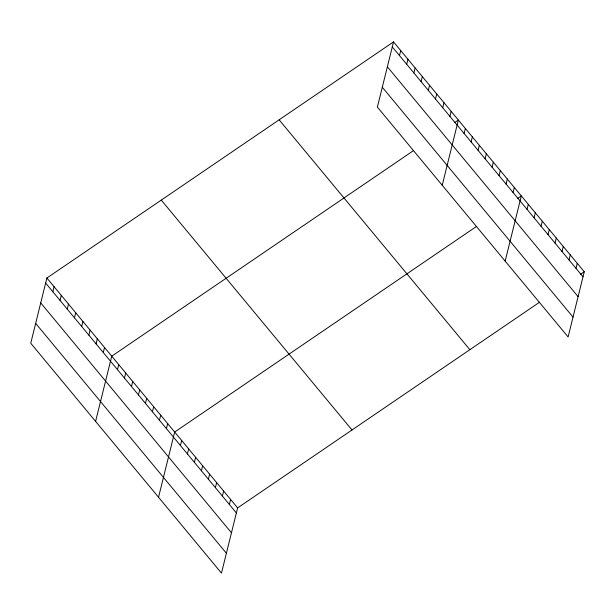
<?xml version="1.0" encoding="UTF-8"?>
<svg xmlns="http://www.w3.org/2000/svg" width="615" height="615" viewBox="0 0 615 615"><rect width="100%" height="100%" fill="white"/><g stroke="black" fill="none" stroke-linecap="round" stroke-linejoin="round"><path stroke-width="0.92" d="M393.523 41.889L377.379 107.095L568.114 336.974L584.25 271.769L393.523 41.889L46.886 278.026L30.75 343.232L221.477 573.111L237.621 507.905L539.524 302.242M52.844 291.741L54.089 286.713M60.055 300.428L61.3 295.392M67.258 309.107L68.503 304.079M74.461 317.794L75.707 312.766M81.672 326.48L82.917 321.445M88.875 335.16L90.121 330.132M96.078 343.846L97.324 338.819M103.282 352.533L104.527 347.498M95.602 421.39L111.738 356.185L413.641 150.521M117.48 369.646L118.726 364.61M124.476 378.071L125.721 373.044M131.472 386.504L132.717 381.469M138.467 394.93L139.713 389.902M145.455 403.355L146.701 398.328M152.451 411.789L153.696 406.761M159.446 420.214L160.692 415.187M166.434 428.647L167.68 423.612M158.539 497.251L174.675 432.045L476.579 226.382M180.426 445.506L181.671 440.471M187.421 453.932L188.667 448.904M194.409 462.357L195.655 457.329M201.405 470.79L202.65 465.763M208.4 479.216L209.646 474.188M215.396 487.649L216.634 482.621M222.384 496.074L223.629 491.047M229.38 504.508L230.625 499.472M399.481 55.604L400.726 50.576M406.684 64.291L407.93 59.255M413.887 72.97L415.133 67.942M421.098 81.657L422.344 76.629M428.301 90.344L429.547 85.308M435.505 99.023L436.75 93.995M442.715 107.71L443.961 102.682M449.919 116.396L451.164 111.361M442.231 185.253L458.367 120.048L454.7 122.546M464.117 133.509L465.363 128.481M471.113 141.934L472.358 136.907M478.101 150.368L479.346 145.332M485.097 158.793L486.342 153.765M492.092 167.219L493.338 162.191M499.08 175.652L500.326 170.624M506.076 184.077L507.321 179.05M513.071 192.51L514.317 187.483M505.169 261.114L521.312 195.908L517.646 198.407M527.055 209.369L528.3 204.334M534.051 217.795L535.296 212.767M541.046 226.228L542.292 221.192M548.042 234.653L549.28 229.626M555.03 243.079L556.275 238.051M562.025 251.512L563.271 246.484M569.021 259.937L570.266 254.91M576.009 268.371L577.254 263.335M580.583 274.267L584.25 271.769M392.278 46.917L583.005 276.796M387.358 66.781L578.092 296.653M382.299 87.238L573.026 317.117M279.133 119.817L469.86 349.689M161.276 200.098L352.003 429.977M46.886 278.026L237.621 507.905M45.641 283.054L236.375 512.933M40.728 302.911L231.455 532.79M35.662 323.375L226.397 553.254"/></g></svg>
